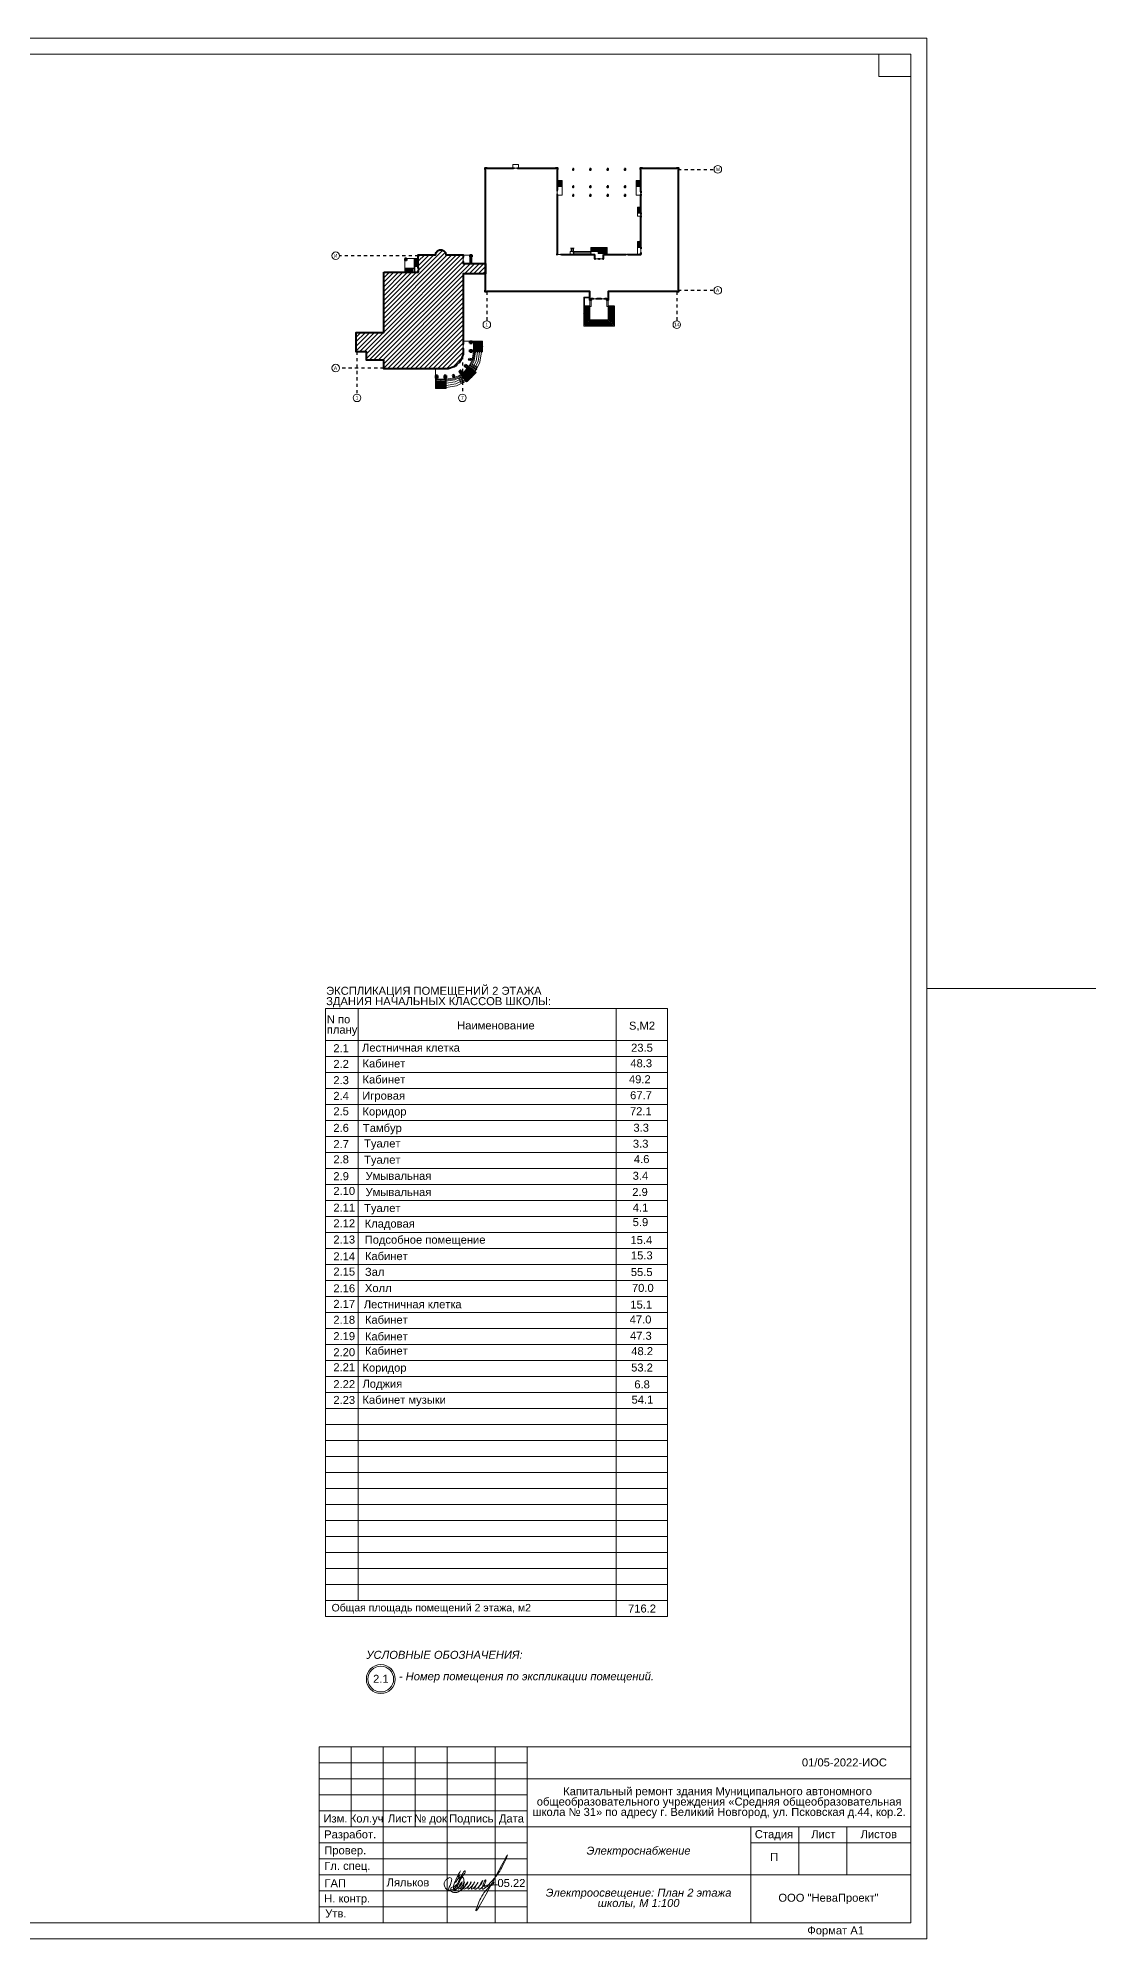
# Model space of a CAD drawing. Header units: metres. Extents: x -306 to 273, y -329 to 512.
# Drawn here: x -149 to -115.9, y 289.4 to 348.8 of the extents above; entities that cross this region are included whole.
import ezdxf
from ezdxf.enums import TextEntityAlignment as Align

# ---------------------------------------------------------------- set-up
doc = ezdxf.new("R2010")
doc.units = ezdxf.units.M
doc.header["$MEASUREMENT"] = 0
doc.linetypes.add('( Dashdot )', pattern=[1.001, 0.5, -0.25, 0.001, -0.25])
doc.linetypes.add('DGN Style 3', pattern=[9.681301, 6.915215, -2.766086])
doc.layers.add('Level 50', color=7, linetype='Continuous', lineweight=0)
doc.layers.add('Level 63', color=7, linetype='Continuous', lineweight=0)
doc.styles.add('Arial', font='ariali.ttf')
doc.styles.add('GOST 2.304', font='cs_gost2304.shx')
doc.styles.add('Style-Arial', font='arial.ttf')

# ---------------------------------------------------------------- blocks, each defined once
blk = doc.blocks.new('*U1662')
at = {"color": 7, "linetype": 'Continuous', "lineweight": 0}
blk.add_line((47.337, 0), (42.05, 0), dxfattribs=at)
at = {"color": 7, "linetype": 'Continuous', "lineweight": 0, "flags": 128}
blk.add_lwpolyline([(42.05, 29.7), (42.05, -29.7), (-42.05, -29.7), (-42.05, 29.7), (42.05, 29.7)], close=True, dxfattribs=at)
at = {"layer": 'Level 50', "color": 7, "linetype": 'Continuous', "lineweight": 13}
for p, q in [((41.55, 29.2), (-40.05, 29.2)), ((40.55, 29.2), (40.55, 28.5)), ((41.55, 29.2), (41.55, -29.2)), ((40.55, 28.5), (41.55, 28.5)), ((41.55, -29.2), (-41.25, -29.2))]:
    blk.add_line(p, q, dxfattribs=at)
at = {"layer": 'Level 63', "color": 7, "linetype": 'Continuous', "lineweight": 13}
for p, q in [((23.05, -23.7), (41.55, -23.7)), ((23.05, -23.7), (23.05, -29.2)), ((24.05, -23.7), (24.05, -26.2)), ((25.05, -23.7), (25.05, -29.2)), ((26.05, -23.7), (26.05, -26.2)), ((27.05, -23.7), (27.05, -29.2)), ((28.55, -23.7), (28.55, -29.2)), ((29.55, -23.7), (29.55, -29.2)), ((29.55, -24.7), (41.55, -24.7)), ((23.05, -25.7), (29.55, -25.7)), ((23.05, -26.2), (29.55, -26.2)), ((29.55, -26.2), (41.55, -26.2)), ((36.55, -26.7), (41.55, -26.7)), ((29.55, -27.7), (41.55, -27.7))]:
    blk.add_line(p, q, dxfattribs=at)
at = {"layer": 'Level 63', "color": 7, "linetype": 'Continuous', "lineweight": 0}
for p, q in [((23.05, -24.2), (29.55, -24.2)), ((23.05, -24.7), (29.55, -24.7)), ((23.05, -25.2), (29.55, -25.2)), ((23.05, -26.7), (29.55, -26.7)), ((23.05, -27.2), (29.55, -27.2)), ((23.05, -27.7), (29.55, -27.7)), ((23.05, -28.2), (29.55, -28.2)), ((23.05, -28.7), (29.55, -28.7))]:
    blk.add_line(p, q, dxfattribs=at)
at = {"layer": 'Level 63', "color": 7, "linetype": 'Continuous', "lineweight": 13, "flags": 128}
for points in [[(36.55, -26.2), (36.55, -29.2)], [(38.05, -26.2), (38.05, -27.7)], [(39.55, -26.2), (39.55, -27.7)]]:
    blk.add_lwpolyline(points, dxfattribs=at)
at = {"layer": 'Level 63', "color": 7, "linetype": 'Continuous', "lineweight": 0, "style": 'Style-Arial'}
for s, p in [('Изм.', (23.557, -25.935)), ('Кол.уч', (24.534, -25.935)), ('Лист', (25.573, -25.935)), ('№ док', (26.532, -25.935)), ('Подпись', (27.806, -25.935)), ('Дата', (29.061, -25.935)), ('Разработ.', (24.019, -26.431)), ('Стадия', (37.268, -26.425)), ('Лист', (38.813, -26.425)), ('Листов', (40.546, -26.425)), ('Провер.', (23.864, -26.929)), ('Гл. спец.', (23.931, -27.416)), ('ГАП', (23.551, -27.957)), ('Н. контр.', (23.925, -28.435)), ('ООО "НеваПроект"', (38.973, -28.411)), ('Утв.', (23.57, -28.902)), ('Формат А1', (39.197, -29.431))]:
    blk.add_text(s, height=0.25, dxfattribs=at).set_placement(p, align=Align.MIDDLE_CENTER)
blk = doc.blocks.new('*U1670')
at = {"color": 7, "linetype": 'Continuous', "lineweight": 13}
for radius in [0.452, 0.402]:
    blk.add_circle((0, 0), radius, dxfattribs=at)
at = {"color": 7, "linetype": 'Continuous', "lineweight": 13, "style": 'Style-Arial'}
blk.add_text('2.1', height=0.25, dxfattribs=at).set_placement((-0.242, 0.133), align=Align.TOP_LEFT)
blk = doc.blocks.new('*U1799')
at = {"color": 7, "linetype": 'Continuous', "lineweight": 0}
for p in [(-0.23, 0.11), (0.23, 0.11)]:
    blk.add_line(p, (0, -0.11), dxfattribs=at)
blk = doc.blocks.new('*U1800')
at = {"color": 7, "linetype": 'Continuous', "lineweight": 0}
for p in [(-0.23, 0.11), (0.23, 0.11)]:
    blk.add_line(p, (0, -0.11), dxfattribs=at)
blk = doc.blocks.new('*U1801')
at = {"color": 7, "linetype": 'Continuous', "lineweight": 0}
for p in [(-0.23, 0.11), (0.23, 0.11)]:
    blk.add_line(p, (0, -0.11), dxfattribs=at)
blk = doc.blocks.new('*U1802')
at = {"color": 7, "linetype": 'Continuous', "lineweight": 0}
for p in [(-0.23, 0.11), (0.23, 0.11)]:
    blk.add_line(p, (0, -0.11), dxfattribs=at)
blk = doc.blocks.new('*U1803')
at = {"color": 7, "linetype": 'Continuous', "lineweight": 0}
for p in [(-0.23, 0.11), (0.23, 0.11)]:
    blk.add_line(p, (0, -0.11), dxfattribs=at)
blk = doc.blocks.new('*U1804')
at = {"color": 7, "linetype": 'Continuous', "lineweight": 0}
for p in [(-0.23, 0.11), (0.23, 0.11)]:
    blk.add_line(p, (0, -0.11), dxfattribs=at)
blk = doc.blocks.new('*U1805')
at = {"color": 7, "linetype": 'Continuous', "lineweight": 0}
for p in [(-0.23, 0.11), (0.23, 0.11)]:
    blk.add_line(p, (0, -0.11), dxfattribs=at)
blk = doc.blocks.new('*U1806')
at = {"color": 7, "linetype": 'Continuous', "lineweight": 0}
for p in [(-0.23, 0.11), (0.23, 0.11)]:
    blk.add_line(p, (0, -0.11), dxfattribs=at)
blk = doc.blocks.new('*U1807')
at = {"color": 7, "linetype": 'Continuous', "lineweight": 0}
for p in [(-0.23, 0.11), (0.23, 0.11)]:
    blk.add_line(p, (0, -0.11), dxfattribs=at)
blk = doc.blocks.new('*U1808')
at = {"color": 7, "linetype": 'Continuous', "lineweight": 0}
for p in [(-0.23, 0.11), (0.23, 0.11)]:
    blk.add_line(p, (0, -0.11), dxfattribs=at)
blk = doc.blocks.new('*U1809')
at = {"color": 7, "linetype": 'Continuous', "lineweight": 0}
for p in [(-0.23, 0.11), (0.23, 0.11)]:
    blk.add_line(p, (0, -0.11), dxfattribs=at)
blk = doc.blocks.new('*U1810')
at = {"color": 7, "linetype": 'Continuous', "lineweight": 0}
for p in [(-0.23, 0.11), (0.23, 0.11)]:
    blk.add_line(p, (0, -0.11), dxfattribs=at)
blk = doc.blocks.new('*U1811')
at = {"color": 7, "linetype": 'Continuous', "lineweight": 0}
for p in [(-0.23, 0.11), (0.23, 0.11)]:
    blk.add_line(p, (0, -0.11), dxfattribs=at)
blk = doc.blocks.new('*U1812')
at = {"color": 7, "linetype": 'Continuous', "lineweight": 0}
for p in [(-0.23, 0.11), (0.23, 0.11)]:
    blk.add_line(p, (0, -0.11), dxfattribs=at)
blk = doc.blocks.new('*U1813')
at = {"color": 7, "linetype": 'Continuous', "lineweight": 0}
for p in [(-0.23, 0.11), (0.23, 0.11)]:
    blk.add_line(p, (0, -0.11), dxfattribs=at)
blk = doc.blocks.new('*U1814')
at = {"color": 7, "linetype": 'Continuous', "lineweight": 0}
for p in [(-0.23, 0.11), (0.23, 0.11)]:
    blk.add_line(p, (0, -0.11), dxfattribs=at)
blk = doc.blocks.new('*U1815')
at = {"color": 7, "linetype": 'Continuous', "lineweight": 0}
for p in [(-0.23, 0.11), (0.23, 0.11)]:
    blk.add_line(p, (0, -0.11), dxfattribs=at)
blk = doc.blocks.new('*U1816')
at = {"color": 7, "linetype": 'Continuous', "lineweight": 0}
for p in [(-0.23, 0.11), (0.23, 0.11)]:
    blk.add_line(p, (0, -0.11), dxfattribs=at)
blk = doc.blocks.new('*U1817')
at = {"color": 7, "linetype": 'Continuous', "lineweight": 40}
for p, q in [((-4.59, 40.2), (-4.59, 39.7)), ((-3.19, 40.2), (-3.19, 39.7)), ((10.31, 32.3), (10.81, 32.3)), ((10.31, 30.8), (10.81, 30.8)), ((39.41, 31.7), (39.91, 31.7)), ((39.41, 30.8), (39.91, 30.8)), ((39.41, 24.2), (39.91, 24.2)), ((39.41, 23.3), (39.91, 23.3)), ((-42.39, 8.5), (-42.39, 7.85)), ((-41.74, 8.5), (-42.39, 8.5)), ((-41.74, 7.85), (-42.39, 7.85)), ((-41.74, 8.5), (-41.74, 7.85)), ((-22.34, 9), (-21.84, 9)), ((-22.34, 7.5), (-21.84, 7.5)), ((-19.79, 9.8), (-19.79, 9.68)), ((-19.79, 9.8), (-19.14, 9.8)), ((-19.79, 9.68), (-19.79, 9.15)), ((-19.79, 9.15), (-19.14, 9.15)), ((-19.14, 9.8), (-19.14, 9.15)), ((10.61, 9.7), (10.61, 10.2)), ((12.01, 9.7), (12.01, 10.2)), ((23.61, 8.45), (23.61, 9.95)), ((23.61, 8.45), (23.71, 8.45)), ((23.71, 8.2), (23.71, 8.7)), ((25.01, 8.2), (25.01, 8.7)), ((25.01, 8.45), (25.21, 8.45)), ((25.21, 8.2), (25.21, 8.7)), ((26.51, 8.2), (26.51, 8.7)), ((26.51, 8.45), (26.61, 8.45)), ((26.61, 8.45), (26.61, 9.95)), ((34.37, 9.7), (34.37, 10.2)), ((35.26, 9.7), (35.26, 10.2)), ((39.41, 12.2), (39.91, 12.2)), ((39.41, 10.35), (39.91, 10.35)), ((-37.94, 5.3), (-37.44, 5.3)), ((-37.94, 4.3), (-37.44, 4.3)), ((23.06, -5.7), (23.06, -5.2)), ((24.36, -5.7), (24.36, -5.2)), ((25.86, -5.7), (25.86, -5.2)), ((27.16, -5.7), (27.16, -5.2)), ((-22.35, -22.75), (-21.85, -22.75)), ((-22.34, -21.25), (-21.84, -21.25)), ((-19.84, -20.18), (-18.94, -20.18)), ((-19.84, -20.83), (-19.84, -20.18)), ((-19.84, -20.83), (-18.94, -20.83)), ((-19.84, -23.18), (-18.94, -23.18)), ((-19.84, -23.83), (-19.84, -23.18)), ((-19.84, -23.83), (-18.94, -23.83)), ((-18.94, -20.83), (-18.94, -20.18)), ((-18.94, -23.83), (-18.94, -23.18)), ((-31.71, -32.05), (-31.71, -32.95)), ((-31.06, -32.05), (-31.71, -32.05)), ((-31.06, -32.95), (-31.71, -32.95)), ((-31.06, -32.05), (-31.06, -32.95)), ((-28.71, -32.05), (-28.71, -32.95)), ((-28.06, -32.05), (-28.71, -32.05)), ((-28.06, -32.95), (-28.71, -32.95)), ((-28.06, -32.05), (-28.06, -32.95)), ((-24.61, -28.34), (-24.26, -28.69)), ((-23.55, -27.28), (-23.2, -27.63))]:
    blk.add_line(p, q, dxfattribs=at)
at = {"color": 7, "linetype": 'Continuous', "lineweight": 0}
for p, q in [((12.26, 35.6), (10.56, 35.6)), ((12.26, 35.3), (10.56, 35.3)), ((12.26, 35), (10.56, 35)), ((12.26, 34.7), (10.56, 34.7)), ((12.26, 34.4), (10.56, 34.4)), ((12.26, 34.1), (10.56, 34.1)), ((12.26, 33.8), (10.56, 33.8)), ((12.26, 33.5), (10.56, 33.5)), ((11.41, 35.6), (11.41, 33.5)), ((12.26, 35.6), (12.26, 33.5)), ((12.26, 30.5), (12.26, 33.5)), ((39.66, 35.6), (37.96, 35.6)), ((37.96, 35.6), (37.96, 33.5)), ((39.66, 35.3), (37.96, 35.3)), ((39.66, 35), (37.96, 35)), ((39.66, 34.7), (37.96, 34.7)), ((39.66, 34.4), (37.96, 34.4)), ((39.66, 34.1), (37.96, 34.1)), ((39.66, 33.8), (37.96, 33.8)), ((37.96, 30.5), (37.96, 33.5)), ((37.96, 33.5), (39.66, 33.5)), ((38.81, 35.6), (38.81, 33.5)), ((10.56, 32.3), (10.56, 30.8)), ((39.66, 31.7), (39.66, 30.8)), ((39.66, 26.35), (38.46, 26.35)), ((38.46, 26.35), (38.46, 23.25)), ((39.66, 26.05), (38.46, 26.05)), ((39.66, 25.75), (38.46, 25.75)), ((39.66, 25.45), (38.46, 25.45)), ((39.66, 25.15), (38.46, 25.15)), ((39.66, 24.85), (38.46, 24.85)), ((39.66, 24.55), (38.46, 24.55)), ((39.66, 24.25), (38.46, 24.25)), ((39.66, 23.25), (38.46, 23.25)), ((39.06, 26.35), (39.06, 24.25)), ((39.66, 24.2), (39.66, 23.3)), ((38.46, 14.45), (38.46, 9.95)), ((39.66, 14.45), (38.46, 14.45)), ((39.66, 14.15), (38.46, 14.15)), ((39.66, 13.85), (38.46, 13.85)), ((39.66, 13.55), (38.46, 13.55)), ((39.66, 13.25), (38.46, 13.25)), ((39.06, 14.45), (39.06, 12.35)), ((-42.39, 7.85), (-42.39, 3.8)), ((-41.74, 8.5), (-39.14, 8.5)), ((-38.89, 8.5), (-37.69, 8.5)), ((-38.89, 8.2), (-37.69, 8.2)), ((-38.89, 7.9), (-37.69, 7.9)), ((-38.89, 7.6), (-37.69, 7.6)), ((-38.89, 7.3), (-37.69, 7.3)), ((-38.89, 7), (-37.69, 7)), ((-38.89, 6.7), (-37.69, 6.7)), ((-38.29, 8.5), (-38.29, 5.8)), ((-22.09, 7.5), (-22.09, 9)), ((-19.74, 9.15), (-19.74, 6.8)), ((-19.14, 7.97), (-19.74, 7.97)), ((-19.44, 9.15), (-19.44, 6.8)), ((-19.14, 9.15), (-19.14, 6.8)), ((10.61, 9.95), (12.01, 9.95)), ((15.81, 10.95), (15.81, 12.18)), ((22.26, 10.5), (16.26, 10.5)), ((22.26, 9.95), (22.26, 12.35)), ((22.26, 12.35), (27.96, 12.35)), ((22.26, 12.05), (27.96, 12.05)), ((22.26, 11.75), (27.96, 11.75)), ((22.26, 11.45), (27.96, 11.45)), ((22.26, 11.15), (27.96, 11.15)), ((23.71, 8.45), (25.01, 8.45)), ((24.81, 10.85), (27.96, 10.85)), ((24.81, 10.55), (27.96, 10.55)), ((24.81, 10.25), (27.96, 10.25)), ((25.21, 8.45), (26.51, 8.45)), ((25.74, 12.35), (25.74, 10.25)), ((27.96, 9.95), (27.96, 12.35)), ((34.37, 9.95), (35.26, 9.95)), ((39.66, 12.95), (38.46, 12.95)), ((39.66, 12.65), (38.46, 12.65)), ((39.66, 12.35), (38.46, 12.35)), ((39.66, 12.2), (39.66, 10.35)), ((-42.39, 5), (-42.39, 3.8)), ((-39.69, 4.4), (-42.39, 4.4)), ((-42.09, 5), (-42.09, 3.8)), ((-41.79, 5), (-41.79, 3.8)), ((-41.49, 5), (-41.49, 3.8)), ((-41.19, 5), (-41.19, 3.8)), ((-40.89, 5), (-40.89, 3.8)), ((-40.59, 5), (-40.59, 3.8)), ((-40.29, 5), (-40.29, 3.8)), ((-39.99, 5), (-39.99, 3.8)), ((-39.69, 5), (-39.69, 3.8)), ((-38.89, 6.4), (-37.69, 6.4)), ((-38.89, 6.1), (-37.69, 6.1)), ((-38.89, 5.8), (-37.69, 5.8)), ((-37.69, 5.3), (-37.69, 4.3)), ((19.82, -4.85), (19.82, -14.9)), ((19.82, -4.85), (21.96, -4.85)), ((20.07, -5.1), (21.96, -5.1)), ((20.07, -5.1), (20.07, -7.85)), ((21.96, -5.95), (21.96, -7.85)), ((22.36, -5.95), (22.36, -8.1)), ((23.06, -5.45), (24.36, -5.45)), ((24.56, -5.45), (25.66, -5.45)), ((25.86, -5.45), (27.16, -5.45)), ((27.86, -5.95), (27.86, -8.1)), ((28.26, -5.95), (28.26, -7.85)), ((19.82, -8.1), (22.36, -8.1)), ((19.82, -10.45), (21.92, -10.45)), ((20.07, -7.85), (21.96, -7.85)), ((21.92, -8.1), (21.92, -12.8)), ((21.92, -12.8), (28.32, -12.8)), ((25.12, -14.9), (25.12, -12.8)), ((27.86, -8.1), (30.42, -8.1)), ((28.26, -7.85), (30.41, -7.85)), ((28.32, -8.1), (28.32, -12.8)), ((30.42, -10.45), (28.32, -10.45)), ((30.42, -7.85), (30.42, -14.9)), ((19.82, -14.9), (30.42, -14.9)), ((-22.1, -22.75), (-22.09, -21.25)), ((-19.84, -20.18), (-22.09, -20.18)), ((-18.49, -20.43), (-18.49, -23.58)), ((-15.34, -22), (-18.49, -22)), ((-18.14, -20.43), (-18.14, -23.58)), ((-17.79, -20.43), (-17.79, -23.58)), ((-17.44, -20.43), (-17.44, -20.18)), ((-17.44, -20.43), (-17.44, -23.58)), ((-17.44, -23.83), (-17.44, -23.58)), ((-17.09, -20.43), (-17.09, -23.58)), ((-16.74, -20.43), (-16.74, -23.58)), ((-16.39, -20.43), (-16.39, -23.58)), ((-16.04, -20.43), (-16.04, -23.58)), ((-15.69, -20.43), (-15.69, -23.58)), ((-15.34, -20.43), (-15.34, -23.58)), ((-31.71, -32.05), (-31.71, -29.8)), ((-24.44, -28.51), (-23.38, -27.45)), ((-23.71, -32.94), (-22.76, -34.81)), ((-21.93, -34.41), (-23.4, -32.01)), ((-22.57, -31.56), (-20.33, -29.32)), ((-22.36, -31.85), (-20.04, -29.53)), ((-22.15, -32.14), (-19.75, -29.74)), ((-21.93, -32.44), (-22.13, -32.59)), ((-21.94, -32.42), (-19.47, -29.95)), ((-21.73, -32.71), (-19.18, -30.15)), ((-21.53, -33), (-18.89, -30.36)), ((-19.22, -32.67), (-21.45, -30.44)), ((-21.32, -33.28), (-18.61, -30.57)), ((-21.11, -33.57), (-18.32, -30.78)), ((-20.9, -33.86), (-18.03, -30.99)), ((-20.69, -34.14), (-17.75, -31.2)), ((-17.48, -29.96), (-19.88, -28.49)), ((-19.44, -29.96), (-19.3, -29.76)), ((-18.95, -28.18), (-17.08, -29.13)), ((-31.46, -34.45), (-31.71, -34.45)), ((-31.46, -33.4), (-28.31, -33.4)), ((-31.46, -33.75), (-28.31, -33.75)), ((-31.46, -34.1), (-28.31, -34.1)), ((-31.46, -34.45), (-28.31, -34.45)), ((-31.46, -34.8), (-28.31, -34.8)), ((-31.46, -35.15), (-28.31, -35.15)), ((-31.46, -35.5), (-28.31, -35.5)), ((-31.46, -35.85), (-28.31, -35.85)), ((-31.46, -36.2), (-28.31, -36.2)), ((-31.46, -36.55), (-28.31, -36.55)), ((-29.89, -36.55), (-29.89, -33.4)), ((-28.06, -34.45), (-28.31, -34.45))]:
    blk.add_line(p, q, dxfattribs=at)
at = {"color": 1, "linetype": '( Dashdot )', "ltscale": 0.09}
for p, q in [((52.56, 39.5), (65.05, 39.5)), ((-37.69, 9.5), (-65.05, 9.5)), ((-13.88, -2.95), (-13.88, -13.1)), ((52.12, -2.95), (52.12, -13.1)), ((52.56, -2.5), (65.05, -2.5)), ((-58.99, -23.8), (-58.99, -38.51)), ((-22.39, -25.32), (-22.39, -38.51)), ((-49.69, -29.5), (-65.05, -29.5))]:
    blk.add_line(p, q, dxfattribs=at)
at = {"color": 7, "linetype": 'Continuous', "lineweight": 40, "flags": 128}
for points in [[(23.06, -5.45), (22.36, -5.45), (22.36, -5.95), (21.96, -5.95), (21.96, -2.95), (-13.89, -2.95), (-13.89, -3.05), (-14.44, -3.05), (-14.44, -2.5), (-14.34, -2.5), (-14.34, 39.5), (-14.44, 39.5), (-14.44, 40.05), (-13.89, 40.05), (-13.89, 39.95), (-4.59, 39.95)], [(-3.19, 39.95), (10.11, 39.95), (10.11, 40.05), (10.66, 40.05), (10.66, 39.5), (10.56, 39.5), (10.56, 32.3)], [(39.66, 31.7), (39.66, 39.5), (39.56, 39.5), (39.56, 40.05), (40.11, 40.05), (40.11, 39.95), (52.11, 39.95), (52.11, 40.05), (52.66, 40.05), (52.66, 39.5), (52.56, 39.5), (52.56, -2.5), (52.66, -2.5), (52.66, -3.05), (52.11, -3.05), (52.11, -2.95), (28.26, -2.95), (28.26, -5.95), (27.86, -5.95), (27.86, -5.45), (27.16, -5.45)], [(10.56, 30.8), (10.56, 9.95), (10.61, 9.95)], [(39.66, 24.2), (39.66, 30.8)], [(39.66, 12.2), (39.66, 23.3)], [(-37.69, 5.3), (-37.69, 9.8), (-31.69, 9.8), (-31.51, 10.58), (-31.01, 11.21), (-30.29, 11.55), (-29.49, 11.55), (-28.77, 11.21), (-28.27, 10.58), (-28.09, 9.8), (-22.09, 9.8), (-22.09, 9)], [(-22.09, 7.5), (-22.09, 6.8), (-14.39, 6.8), (-14.39, 3.2), (-22.09, 3.2), (-22.09, -20.18), (-22.09, -21.25)], [(12.01, 9.95), (23.61, 9.95)], [(26.61, 9.95), (34.37, 9.95)], [(35.26, 9.95), (39.66, 9.95), (39.66, 10.35)], [(-24.44, -28.51), (-25.38, -29.12), (-27.28, -29.73), (-28.19, -29.8), (-49.69, -29.8), (-49.69, -26.8), (-55.69, -26.8), (-55.69, -23.8), (-59.29, -23.8), (-59.29, -17.2), (-49.69, -17.2), (-49.69, 3.8)], [(-49.69, 3.8), (-37.69, 3.8), (-37.69, 4.3)], [(25.86, -5.45), (24.36, -5.45)], [(-22.1, -22.75), (-22.1, -24.16), (-22.15, -24.61), (-22.77, -26.51), (-23.38, -27.45)]]:
    blk.add_lwpolyline(points, dxfattribs=at)
at = {"color": 7, "linetype": 'Continuous', "lineweight": 0, "flags": 128}
for points in [[(-4.89, 39.95), (-2.89, 39.95), (-2.89, 41.15), (-4.89, 41.15), (-4.89, 39.95)], [(-38.89, 3.8), (-38.89, 8.5), (-39.14, 8.5), (-39.14, 3.8), (-38.89, 3.8)], [(16.26, 10.95), (16.26, 10.05), (15.06, 10.05), (15.06, 10.95), (16.26, 10.95)], [(22.26, 10.95), (22.26, 10.05), (16.26, 10.05), (16.26, 10.95), (22.26, 10.95)], [(-18.94, -20.18), (-15.34, -20.18), (-15.34, -20.43), (-18.94, -20.43), (-18.94, -20.18)], [(-18.94, -23.58), (-15.34, -23.58), (-15.34, -23.83), (-18.94, -23.83), (-18.94, -23.58)], [(-31.71, -32.95), (-31.71, -36.55), (-31.46, -36.55), (-31.46, -32.95), (-31.71, -32.95)], [(-28.31, -32.95), (-28.31, -36.55), (-28.06, -36.55), (-28.06, -32.95), (-28.31, -32.95)], [(-23.01, -31.38), (-20.9, -34.29), (-20.69, -34.14), (-22.81, -31.23), (-23.01, -31.38)], [(-20.51, -28.88), (-17.6, -30.99), (-17.75, -31.2), (-20.66, -29.08), (-20.51, -28.88)]]:
    blk.add_lwpolyline(points, close=True, dxfattribs=at)
at = {"color": 7, "linetype": 'Continuous', "lineweight": 40, "flags": 128}
for points in [[(15.96, 39.65), (15.96, 39.35), (16.26, 39.35), (16.26, 39.65), (15.96, 39.65)], [(21.96, 39.65), (21.96, 39.35), (22.26, 39.35), (22.26, 39.65), (21.96, 39.65)], [(27.96, 39.65), (27.96, 39.35), (28.26, 39.35), (28.26, 39.65), (27.96, 39.65)], [(33.96, 39.65), (33.96, 39.35), (34.26, 39.35), (34.26, 39.65), (33.96, 39.65)], [(15.96, 33.65), (15.96, 33.35), (16.26, 33.35), (16.26, 33.65), (15.96, 33.65)], [(21.96, 33.65), (21.96, 33.35), (22.26, 33.35), (22.26, 33.65), (21.96, 33.65)], [(27.96, 33.65), (27.96, 33.35), (28.26, 33.35), (28.26, 33.65), (27.96, 33.65)], [(33.96, 33.65), (33.96, 33.35), (34.26, 33.35), (34.26, 33.65), (33.96, 33.65)], [(15.96, 30.65), (15.96, 30.35), (16.26, 30.35), (16.26, 30.65), (15.96, 30.65)], [(21.96, 30.65), (21.96, 30.35), (22.26, 30.35), (22.26, 30.65), (21.96, 30.65)], [(27.96, 30.65), (27.96, 30.35), (28.26, 30.35), (28.26, 30.65), (27.96, 30.65)], [(33.96, 30.65), (33.96, 30.35), (34.26, 30.35), (34.26, 30.65), (33.96, 30.65)], [(-19.93, -26.12), (-19.31, -26.32), (-19.47, -26.8), (-20.08, -26.6), (-19.93, -26.12)], [(-25.77, -31.96), (-25.57, -32.58), (-25.09, -32.42), (-25.29, -31.8), (-25.77, -31.96)], [(-23.54, -30.65), (-23.01, -30.27), (-22.49, -31), (-23.01, -31.38), (-23.54, -30.65)], [(-21.24, -28.35), (-21.62, -28.87), (-20.89, -29.4), (-20.51, -28.88), (-21.24, -28.35)]]:
    blk.add_lwpolyline(points, close=True, dxfattribs=at)
at = {"color": 7, "linetype": 'Continuous', "lineweight": 0, "flags": 128}
for points in [[(10.56, 30.5), (12.26, 30.5)], [(39.66, 30.5), (37.96, 30.5)], [(-22.09, 9.68), (-19.79, 9.68)], [(15.22, 12.18), (15.81, 12.18), (15.83, 12.06), (15.87, 12.3), (15.89, 12.18), (16.43, 12.18)], [(16.26, 12.18), (16.26, 10.95), (15.36, 10.95), (15.36, 12.18)], [(22.26, 10.95), (24.81, 10.95), (24.81, 10.25)], [(-39.14, 5), (-42.39, 5), (-42.39, 5.25), (-39.14, 5.25)], [(20.12, -8.1), (20.12, -14.6), (30.12, -14.6), (30.12, -8.1)], [(20.42, -8.1), (20.42, -14.3), (29.82, -14.3), (29.82, -8.1)], [(20.72, -8.1), (20.72, -14), (29.52, -14), (29.52, -8.1)], [(21.02, -8.1), (21.02, -13.7), (29.22, -13.7), (29.22, -8.1)], [(21.32, -8.1), (21.32, -13.4), (28.92, -13.4), (28.92, -8.1)], [(21.62, -8.1), (21.62, -13.1), (28.62, -13.1), (28.62, -8.1)], [(-18.53, -23.83), (-18.97, -26.62), (-20.19, -29.11)], [(-18.17, -23.83), (-18.63, -26.73), (-19.9, -29.32)], [(-17.82, -23.83), (-18.29, -26.83), (-19.61, -29.53)], [(-17.11, -23.83), (-17.62, -27.05), (-19.04, -29.95)], [(-16.4, -23.83), (-16.94, -27.26), (-18.46, -30.37)], [(-15.69, -23.83), (-16.27, -27.47), (-17.89, -30.78)], [(-28.06, -33.36), (-25.27, -32.92), (-22.78, -31.7)], [(-28.06, -33.72), (-25.16, -33.26), (-22.57, -31.99)], [(-28.06, -34.07), (-25.05, -33.6), (-22.36, -32.28)], [(-28.06, -34.78), (-24.84, -34.27), (-21.94, -32.85)], [(-23.55, -33.25), (-22.15, -32.57)], [(-18.64, -28.34), (-19.32, -29.74)], [(-18.01, -28.66), (-18.75, -30.16)], [(-17.39, -28.97), (-18.17, -30.58)], [(-28.06, -35.49), (-24.63, -34.95), (-21.52, -33.43)], [(-28.06, -36.2), (-24.42, -35.62), (-21.1, -34)], [(-23.23, -33.87), (-21.73, -33.14)], [(-22.92, -34.5), (-21.31, -33.71)]]:
    blk.add_lwpolyline(points, dxfattribs=at)
at = {"color": 7, "linetype": 'Continuous', "lineweight": 13}
for centre in [(66.37, 39.5), (-66.37, 9.5), (66.37, -2.5), (-13.88, -14.42), (52.12, -14.42), (-66.37, -29.5), (-58.99, -39.83), (-22.39, -39.83)]:
    blk.add_circle(centre, 1.32, dxfattribs=at)
at = {"color": 7, "linetype": 'Continuous', "lineweight": 0}
for centre in [(11.41, 35.6), (38.81, 35.6), (39.06, 26.35), (39.06, 14.45), (-38.29, 8.5), (-19.14, 7.97), (15.81, 10.95), (22.26, 10.5), (25.74, 12.35), (-39.69, 4.4), (19.82, -10.45), (30.42, -10.45), (25.12, -14.9), (-15.34, -22), (-19.22, -32.67), (-17.48, -29.96), (-29.89, -36.55), (-21.93, -34.41)]:
    blk.add_circle(centre, 0.0733, dxfattribs=at)
at = {"color": 7, "linetype": 'Continuous', "lineweight": 0, "extrusion": (0, 0, -1)}
for name, p in [('*U1799', (-11.41, 33.61)), ('*U1805', (-38.81, 33.61)), ('*U1804', (-39.06, 24.36)), ('*U1802', (-25.74, 10.36)), ('*U1803', (-39.06, 12.46))]:
    blk.add_blockref(name, p, dxfattribs=at)
at = {"color": 7, "linetype": 'Continuous', "lineweight": 0}
for name, p, rotation in [('*U1811', (-19.62, 7.97), 270), ('*U1809', (-42.27, 4.4), 270), ('*U1806', (25.12, -12.92), 180), ('*U1807', (28.43, -10.45), 270), ('*U1813', (-23.34, -32.1), 211.4246367376645), ('*U1814', (-21.37, -30.52), 225.0000000000007), ('*U1812', (-29.89, -33.52), 180.0000000000003)]:
    blk.add_blockref(name, p, dxfattribs=dict(at, rotation=rotation))
at = {"color": 7, "linetype": 'Continuous', "lineweight": 0, "extrusion": (0, 0, -1)}
for name, p, rotation in [('*U1801', (-15.81, 12.07), 180), ('*U1800', (-16.38, 10.5), 90.00000000000001), ('*U1808', (-21.8, -10.45), 270), ('*U1816', (18.37, -22), 89.9999999999988), ('*U1815', (19.78, -28.55), 121.424636737663)]:
    blk.add_blockref(name, p, dxfattribs=dict(at, rotation=rotation))
at = {"color": 7, "linetype": 'Continuous', "lineweight": 0}
blk.add_blockref('*U1810', (-38.29, 5.91), dxfattribs=at)
at = {"color": 7, "linetype": 'Continuous', "lineweight": 30, "style": 'Style-Arial'}
for s, p in [('М', (65.7, 40.14)), ('И', (-67.04, 10.14)), ('А', (65.7, -1.86)), ('1', (-14.38, -13.78)), ('14', (51.07, -13.78)), ('А', (-67.04, -28.86)), ('1', (-59.48, -39.18)), ('7', (-22.88, -39.18))]:
    blk.add_text(s, height=1.25, dxfattribs=at).set_placement(p, align=Align.TOP_LEFT)

msp = doc.modelspace()

# ---------------------------------------------------------------- hatches: boundary and pattern name
at = {"linetype": 'Continuous', "lineweight": 0}
h = msp.add_hatch(dxfattribs=at)
h.set_pattern_fill('HATCH', color=204, style=0, pattern_type=2)
h.set_pattern_definition([(45, (-137.07005, 339.56394), (-0.0707107, 0.0707107), [])])
h.paths.add_polyline_path([(-138.71340682, 338.97952436), (-138.71340682, 338.70952436), (-138.17340682, 338.70952436), (-138.17340682, 338.46652436), (-138.17340682, 338.43952436), (-136.55565682, 338.43952436), (-136.23840682, 338.43952436), (-136.15660962, 338.44565217), (-135.98542325, 338.50128693), (-135.90088028, 338.55553841), (-135.80542086, 338.65099782), (-135.75116938, 338.7355408), (-135.71640682, 338.8425041), (-135.69553462, 338.90672717), (-135.69094091, 338.94751116), (-135.69039918, 339.07402436), (-135.6898211, 339.20902436), (-135.68940682, 339.30577436), (-135.68940682, 341.40952436), (-134.99640682, 341.40952436), (-134.99640682, 341.73352436), (-135.42390682, 341.73352436), (-135.45090682, 341.73352436), (-135.47790682, 341.73352436), (-135.68940682, 341.73352436), (-135.68940682, 341.79652436), (-135.68940682, 341.93152436), (-135.68940682, 341.99272436), (-135.68940682, 342.00352436), (-136.22940682, 342.00352436), (-136.24555771, 342.07403704), (-136.29051793, 342.13027385), (-136.35540682, 342.16147372), (-136.42740682, 342.16147372), (-136.49229571, 342.13027385), (-136.53725593, 342.07403704), (-136.55340682, 342.00352436), (-137.09340682, 342.00352436), (-137.09340682, 341.97652436), (-137.09340682, 341.88652436), (-137.09340682, 341.85952436), (-137.09340682, 341.83252436), (-137.09340682, 341.80552436), (-137.09340682, 341.77852436), (-137.09340682, 341.75152436), (-137.09340682, 341.72452436), (-137.09340682, 341.69752436), (-137.09340682, 341.67052436), (-137.09340682, 341.64352436), (-137.09340682, 341.59852436), (-137.09340682, 341.50852436), (-137.09340682, 341.46352436), (-137.20140682, 341.46352436), (-137.22390682, 341.46352436), (-137.27340682, 341.46352436), (-137.30040682, 341.46352436), (-137.32740682, 341.46352436), (-137.35440682, 341.46352436), (-137.38140682, 341.46352436), (-137.40840682, 341.46352436), (-137.43540682, 341.46352436), (-137.46240682, 341.46352436), (-137.48940682, 341.46352436), (-137.51640682, 341.46352436), (-138.17340682, 341.46352436), (-138.17340682, 339.57352436), (-139.03740682, 339.57352436), (-139.03740682, 338.97952436), (-139.01040682, 338.97952436)])

# ---------------------------------------------------------------- linework, layer by layer
at = {"color": 7, "linetype": 'Continuous', "lineweight": 13}
for p, q in [((-139.99137611, 318.4543346), (-129.30547087, 318.4543346)), ((-139.99137611, 318.4543346), (-139.99137611, 299.4543346)), ((-138.97791108, 318.4543346), (-138.97791108, 317.4543346)), ((-130.90445452, 318.4543346), (-130.90445452, 317.4543346)), ((-129.30547087, 318.4543346), (-129.30547087, 299.4543346)), ((-139.99137611, 317.4543346), (-129.30547087, 317.4543346)), ((-138.97791108, 317.4543346), (-138.97791108, 299.9543346)), ((-130.90445452, 317.4543346), (-130.90445452, 299.4543346)), ((-139.99137611, 299.9543346), (-129.30547087, 299.9543346)), ((-139.99137611, 299.4543346), (-129.30547087, 299.4543346))]:
    msp.add_line(p, q, dxfattribs=at)
at = {"color": 7, "linetype": 'Continuous', "lineweight": 0}
for p, q in [((-139.99137611, 316.9543346), (-129.30547087, 316.9543346)), ((-139.99137611, 316.4543346), (-129.30547087, 316.4543346)), ((-139.99137611, 315.9543346), (-129.30547087, 315.9543346)), ((-139.99137611, 315.4543346), (-129.30547087, 315.4543346)), ((-139.99137611, 314.9543346), (-129.30547087, 314.9543346)), ((-139.99137611, 314.4543346), (-129.30547087, 314.4543346)), ((-139.99137611, 313.9543346), (-129.30547087, 313.9543346)), ((-139.99137611, 313.4543346), (-129.30547087, 313.4543346)), ((-139.99137611, 312.9543346), (-129.30547087, 312.9543346)), ((-139.99137611, 312.4543346), (-129.30547087, 312.4543346)), ((-139.99137611, 311.9543346), (-129.30547087, 311.9543346)), ((-139.99137611, 311.4543346), (-129.30547087, 311.4543346)), ((-139.99137611, 310.9543346), (-129.30547087, 310.9543346)), ((-139.99137611, 310.4543346), (-129.30547087, 310.4543346)), ((-139.99137611, 309.9543346), (-129.30547087, 309.9543346)), ((-139.99137611, 309.4543346), (-129.30547087, 309.4543346)), ((-139.99137611, 308.9543346), (-129.30547087, 308.9543346)), ((-139.99137611, 308.4543346), (-129.30547087, 308.4543346)), ((-139.99137611, 307.9543346), (-129.30547087, 307.9543346)), ((-139.99137611, 307.4543346), (-129.30547087, 307.4543346)), ((-139.99137611, 306.9543346), (-129.30547087, 306.9543346)), ((-139.99137611, 306.4543346), (-129.30547087, 306.4543346)), ((-139.99137611, 305.9543346), (-129.30547087, 305.9543346)), ((-139.99137611, 305.4543346), (-129.30547087, 305.4543346)), ((-139.99137611, 304.9543346), (-129.30547087, 304.9543346)), ((-139.99137611, 304.4543346), (-129.30547087, 304.4543346)), ((-139.99137611, 303.9543346), (-129.30547087, 303.9543346)), ((-139.99137611, 303.4543346), (-129.30547087, 303.4543346)), ((-139.99137611, 302.9543346), (-129.30547087, 302.9543346)), ((-139.99137611, 302.4543346), (-129.30547087, 302.4543346)), ((-139.99137611, 302.4543346), (-129.30547087, 302.4543346)), ((-139.99137611, 301.9543346), (-129.30547087, 301.9543346)), ((-139.99137611, 301.4543346), (-129.30547087, 301.4543346)), ((-139.99137611, 300.9543346), (-129.30547087, 300.9543346)), ((-139.99137611, 300.4543346), (-129.30547087, 300.4543346)), ((-139.99137611, 300.4543346), (-129.30547087, 300.4543346))]:
    msp.add_line(p, q, dxfattribs=at)
at = {"color": 204, "linetype": 'Continuous', "lineweight": 0, "flags": 128}
msp.add_lwpolyline([(-138.71340682, 338.97952436), (-138.71340682, 338.70952436), (-138.17340682, 338.70952436), (-138.17340682, 338.46652436), (-138.17340682, 338.43952436), (-136.55565682, 338.43952436), (-136.23840682, 338.43952436), (-136.15660962, 338.44565217), (-135.98542325, 338.50128693), (-135.90088028, 338.55553841), (-135.80542086, 338.65099782), (-135.75116938, 338.7355408), (-135.71640682, 338.8425041), (-135.69553462, 338.90672717), (-135.69094091, 338.94751116), (-135.69039918, 339.07402436), (-135.6898211, 339.20902436), (-135.68940682, 339.30577436), (-135.68940682, 341.40952436), (-134.99640682, 341.40952436), (-134.99640682, 341.73352436), (-135.42390682, 341.73352436), (-135.45090682, 341.73352436), (-135.47790682, 341.73352436), (-135.68940682, 341.73352436), (-135.68940682, 341.79652436), (-135.68940682, 341.93152436), (-135.68940682, 341.99272436), (-135.68940682, 342.00352436), (-136.22940682, 342.00352436), (-136.24555771, 342.07403704), (-136.29051793, 342.13027385), (-136.35540682, 342.16147372), (-136.42740682, 342.16147372), (-136.49229571, 342.13027385), (-136.53725593, 342.07403704), (-136.55340682, 342.00352436), (-137.09340682, 342.00352436), (-137.09340682, 341.97652436), (-137.09340682, 341.88652436), (-137.09340682, 341.85952436), (-137.09340682, 341.83252436), (-137.09340682, 341.80552436), (-137.09340682, 341.77852436), (-137.09340682, 341.75152436), (-137.09340682, 341.72452436), (-137.09340682, 341.69752436), (-137.09340682, 341.67052436), (-137.09340682, 341.64352436), (-137.09340682, 341.59852436), (-137.09340682, 341.50852436), (-137.09340682, 341.46352436), (-137.20140682, 341.46352436), (-137.22390682, 341.46352436), (-137.27340682, 341.46352436), (-137.30040682, 341.46352436), (-137.32740682, 341.46352436), (-137.35440682, 341.46352436), (-137.38140682, 341.46352436), (-137.40840682, 341.46352436), (-137.43540682, 341.46352436), (-137.46240682, 341.46352436), (-137.48940682, 341.46352436), (-137.51640682, 341.46352436), (-138.17340682, 341.46352436), (-138.17340682, 339.57352436), (-139.03740682, 339.57352436), (-139.03740682, 338.97952436), (-139.01040682, 338.97952436), (-138.71340682, 338.97952436)], close=True, dxfattribs=at)
at = {"color": 5, "linetype": 'Continuous', "lineweight": 0}
msp.add_spline([(-136.18140271, 290.87980541), (-136.0787373, 291.11462323), (-136.05355395, 291.20860879), (-136.05355395, 291.2618127), (-136.08478128, 291.29304004), (-136.13406155, 291.29304004), (-136.21140782, 291.24838415), (-136.26616034, 291.17859582), (-136.28061201, 291.13820749), (-136.28061201, 291.06959088), (-136.26356452, 291.00596878), (-136.22072764, 290.94527114), (-136.17146568, 290.91682973), (-136.10470307, 290.90568661), (-136.03665091, 290.92392113), (-135.9781748, 290.95051726), (-135.93806776, 290.98151704), (-135.86670398, 291.10512272), (-135.80051007, 291.24118623), (-135.7467846, 291.351614), (-135.69055517, 291.44900624), (-135.6533417, 291.50116715), (-135.63597764, 291.50581984), (-135.62928415, 291.4808394), (-135.6402962, 291.4397419), (-135.67276903, 291.39490169), (-135.86399602, 291.02647107), (-135.92476402, 290.92121781), (-135.97027833, 290.89494011), (-135.98245173, 290.91602505), (-135.98810505, 290.93712355), (-135.99559717, 291.01259423), (-135.96247352, 291.13621337), (-135.86763144, 291.34290645), (-135.76936928, 291.51310151), (-135.86642299, 291.31578869), (-135.80328057, 291.37138179), (-135.93205279, 291.14834177), (-135.83130242, 291.27886593), (-135.75713141, 291.32168858), (-135.70088556, 291.30661755), (-135.67408695, 291.246489), (-135.66617659, 291.1495685), (-135.73695571, 290.92674851), (-135.82472294, 290.86245972), (-135.88928194, 290.83552645), (-135.98848692, 290.83177435), (-136.05726541, 290.86093545), (-136.06978027, 290.88261184), (-136.07733657, 290.93322645), (-136.06356867, 290.98460893), (-135.98785317, 291.01219321), (-135.8349508, 291.14916659), (-135.95044461, 290.92193811), (-135.89098637, 290.95626634), (-135.73674904, 291.11050367), (-135.72462998, 291.15573261), (-135.84979731, 290.93893644), (-135.71683197, 291.03992199), (-135.64847479, 291.16283171), (-135.76582952, 290.92980388), (-135.60396246, 291.05740115), (-135.54550475, 291.16283171), (-135.66871074, 290.94525384), (-135.50259985, 291.05126075), (-135.43612159, 291.16283171), (-135.54591539, 290.94298084), (-135.37604277, 291.07947567), (-135.32853166, 291.16283171), (-135.43014818, 290.946181), (-135.23255665, 291.13822245), (-135.22768644, 291.15043817), (-135.32615468, 290.95812975), (-135.08199618, 291.18509062), (-135.07933096, 291.19503735), (-135.20341476, 290.95457589), (-134.98434441, 291.18518272), (-134.98434441, 291.21412779), (-135.0935533, 290.96629088), (-134.79329847, 291.19114742), (-134.44923969, 291.68422465), (-134.3142847, 291.97474501), (-135.29178468, 290.28166539), (-135.10867212, 290.71364602), (-134.88393702, 291.00423787), (-134.73079497, 291.15737992), (-134.78641244, 291.06104763), (-135.05647773, 291.02867784), (-134.61377858, 291.07124181)], degree=3, dxfattribs=at)

# ---------------------------------------------------------------- block references
at = {"color": 7, "linetype": 'Continuous', "lineweight": 0, "xscale": 0.09000000000000001, "yscale": 0.09000000000000001, "zscale": 0.09000000000000001}
msp.add_blockref('*U1817', (-133.70166519, 341.12173104), dxfattribs=at)
at = {"color": 7, "linetype": 'Continuous', "lineweight": 13}
msp.add_blockref('*U1670', (-138.26587999, 297.50149872), dxfattribs=at)
at = {"layer": 'Level 50', "color": 7, "linetype": 'Continuous', "lineweight": 13}
msp.add_blockref('*U1662', (-163.24194546, 319.08055446), dxfattribs=at)

# ---------------------------------------------------------------- texts
at = {"color": 7, "linetype": 'Continuous', "lineweight": 0, "style": 'Style-Arial'}
for s, p in [('2.1', (-139.74934948, 317.33982615)), ('Лестничная клетка', (-138.85300056, 317.35730216)), ('2.2', (-139.74934948, 316.84835487)), ('2.3', (-139.74934948, 316.34152512)), ('2.4', (-139.74934948, 315.85005384)), ('2.5', (-139.74934948, 315.36882155)), ('2.6', (-139.74934948, 314.85079291)), ('2.7', (-139.74934948, 314.34396316)), ('2.8', (-139.74934948, 313.86785036)), ('2.9', (-139.74934948, 313.34145683)), ('2.10', (-139.74934948, 312.8792398)), ('2.11', (-139.74934948, 312.35650305)), ('2.12', (-139.74934948, 311.86804862)), ('2.13', (-139.74934948, 311.36195022)), ('2.14', (-139.74934948, 310.83537385)), ('2.15', (-139.74934948, 310.35898679)), ('2.16', (-139.74934948, 309.83679856)), ('2.17', (-139.74934948, 309.35044678)), ('Лестничная клетка', (-138.7990572, 309.3387098)), ('2.18', (-139.74934948, 308.85385601)), ('2.19', (-139.74934948, 308.34286667)), ('2.20', (-139.74934948, 307.84115641)), ('2.21', (-139.74934948, 307.3701631)), ('2.22', (-139.74934948, 306.84285538)), ('2.23', (-139.74934948, 306.34882436)), ('01/05-2022-ИОС', (-125.09973826, 295.02289751))]:
    msp.add_text(s, height=0.25, dxfattribs=at).set_placement(p, align=Align.TOP_LEFT)
at = {"color": 7, "linetype": 'Continuous', "lineweight": 13, "style": 'Style-Arial'}
for s, p in [('23.5', (-130.44012357, 317.3553683)), ('48.3', (-130.46386641, 316.87051016)), ('49.2', (-130.50703543, 316.37007039)), ('67.7', (-130.47055707, 315.87028)), ('72.1', (-130.47582565, 315.37078556)), ('3.3', (-130.36754145, 314.85482426)), ('3.3', (-130.38475006, 314.35532981)), ('4.6', (-130.35266532, 313.87502675)), ('3.4', (-130.39119982, 313.35308396)), ('2.9', (-130.40431156, 312.84782188)), ('4.1', (-130.38866188, 312.36009934)), ('5.9', (-130.39106595, 311.90602457)), ('15.4', (-130.45961526, 311.3446849)), ('15.3', (-130.44534746, 310.86599211)), ('55.5', (-130.44892441, 310.34573487)), ('70.0', (-130.41402804, 309.85047353)), ('15.1', (-130.46362743, 309.32948895)), ('47.0', (-130.48492385, 308.86321087)), ('47.3', (-130.47545385, 308.35417367)), ('48.2', (-130.43498625, 307.87453348)), ('53.2', (-130.43827946, 307.36266405)), ('6.8', (-130.34006983, 306.83542033)), ('54.1', (-130.4264737, 306.35798974)), ('716.2', (-130.53583072, 299.83158995))]:
    msp.add_text(s, height=0.25, dxfattribs=at).set_placement(p, align=Align.TOP_LEFT)
at = {"color": 7, "lineweight": 13, "style": 'Style-Arial'}
for s, p in [('Кабинет', (-138.83817023, 316.86364996)), ('Кабинет', (-138.83817023, 316.36340241)), ('Игровая', (-138.84451785, 315.85682945)), ('Тамбур', (-138.82558484, 314.84760379)), ('Коридор', (-138.84013806, 315.36247846)), ('Туалет', (-138.78839391, 314.36445168)), ('Туалет', (-138.78839391, 313.85762193)), ('Умывальная', (-138.7420944, 313.3512728)), ('Умывальная', (-138.7420944, 312.84444305)), ('Туалет', (-138.78839391, 312.34609178)), ('Кладовая', (-138.77072104, 311.85968041)), ('Подсобное помещение', (-138.77072104, 311.35650743)), ('Кабинет', (-138.76204443, 310.84436199)), ('Зал', (-138.76204443, 310.35161084)), ('Холл', (-138.76204443, 309.84497961)), ('Кабинет', (-138.76204443, 308.85513295)), ('Кабинет', (-138.76204443, 308.33550447)), ('Кабинет', (-138.76204443, 307.88754888)), ('Коридор', (-138.84013806, 307.35802616)), ('Лоджия', (-138.84013806, 306.8563159)), ('Кабинет музыки', (-138.84013806, 306.35460564)), ('Ляльков', (-138.08536613, 291.2718125))]:
    msp.add_text(s, height=0.25, dxfattribs=at).set_placement(p, align=Align.TOP_LEFT)
at = {"color": 18, "linetype": 'Continuous', "lineweight": 13, "true_color": 0x000000, "style": 'Arial'}
for s, p in [('УСЛОВНЫЕ ОБОЗНАЧЕНИЯ:', (-136.27439142, 298.38481515)), ('- Номер помещения по экспликации помещений.', (-133.71286391, 297.71483064))]:
    msp.add_text(s, height=0.25, dxfattribs=at).set_placement(p, align=Align.TOP_CENTER)
at = {"color": 7, "linetype": 'Continuous', "lineweight": 13, "char_height": 0.25, "style": 'Style-Arial'}
for s, insert, attachment_point, line_spacing_factor in [('ЭКСПЛИКАЦИЯ ПОМЕЩЕНИЙ 2 ЭТАЖА\\PЗДАНИЯ НАЧАЛЬНЫХ КЛАССОВ ШКОЛЫ:', (-139.97482235, 319.13424039), 1, 0.776524), ('N по \\Pплану', (-139.95344212, 317.91942328), 4, 0.776524), ('Наименование', (-135.87956681, 317.9252597), 4, 0.6)]:
    msp.add_mtext(s, dxfattribs=dict(at, insert=insert, attachment_point=attachment_point, line_spacing_factor=line_spacing_factor))
at = {"color": 7, "linetype": 'Continuous', "lineweight": 0}
for s, insert, char_height, attachment_point, line_spacing_factor, style in [('S,М2', (-130.09957732, 318.04425817), 0.25, 2, 0.6, 'Style-Arial'), ('Общая площадь помещений 2 этажа, м2', (-139.80464635, 299.85047206), 0.234375, 1, 0.6, 'Style-Arial'), ('\\fArial|b0|i0|c204204|p39;П', (-125.96632747, 291.94726307), 0.25, 5, 0.72, 'GOST 2.304')]:
    msp.add_mtext(s, dxfattribs=dict(at, insert=insert, char_height=char_height, attachment_point=attachment_point, line_spacing_factor=line_spacing_factor, style=style))
at = {"color": 18, "linetype": 'DGN Style 3', "lineweight": 0, "true_color": 0x000000, "insert": (-127.735468, 294.12295136), "char_height": 0.25, "attachment_point": 2, "line_spacing_factor": 0.776524, "style": 'Style-Arial'}
msp.add_mtext('\\pt0.260417;Капитальный ремонт здания Муниципального автономного\\P общеобразовательного учреждения «Средняя общеобразовательная\\P школа № 31» по адресу г. Великий Новгород, ул. Псковская д.44, кор.2.\\P\\P', dxfattribs=at)
at = {"color": 7, "linetype": 'Continuous', "lineweight": 13, "char_height": 0.25, "width": 6.8082066547, "attachment_point": 2, "line_spacing_factor": 0.776524, "style": 'Arial'}
for s, insert in [('{\\C0;Электроснабжение}', (-130.20581948, 292.2664778)), ('{\\C0;Электроосвещение: План 2 этажа школы, М 1:100}', (-130.20581948, 290.9533649))]:
    msp.add_mtext(s, dxfattribs=dict(at, insert=insert))
at = {"color": 7, "linetype": 'Continuous', "lineweight": 30, "insert": (-134.61928429, 291.25521846), "char_height": 0.25, "attachment_point": 1, "line_spacing_factor": 0.72, "style": 'GOST 2.304'}
msp.add_mtext('\\fArial|b0|i0|c204204|p39;05.22', dxfattribs=at)

doc.saveas('drawing.dxf')
